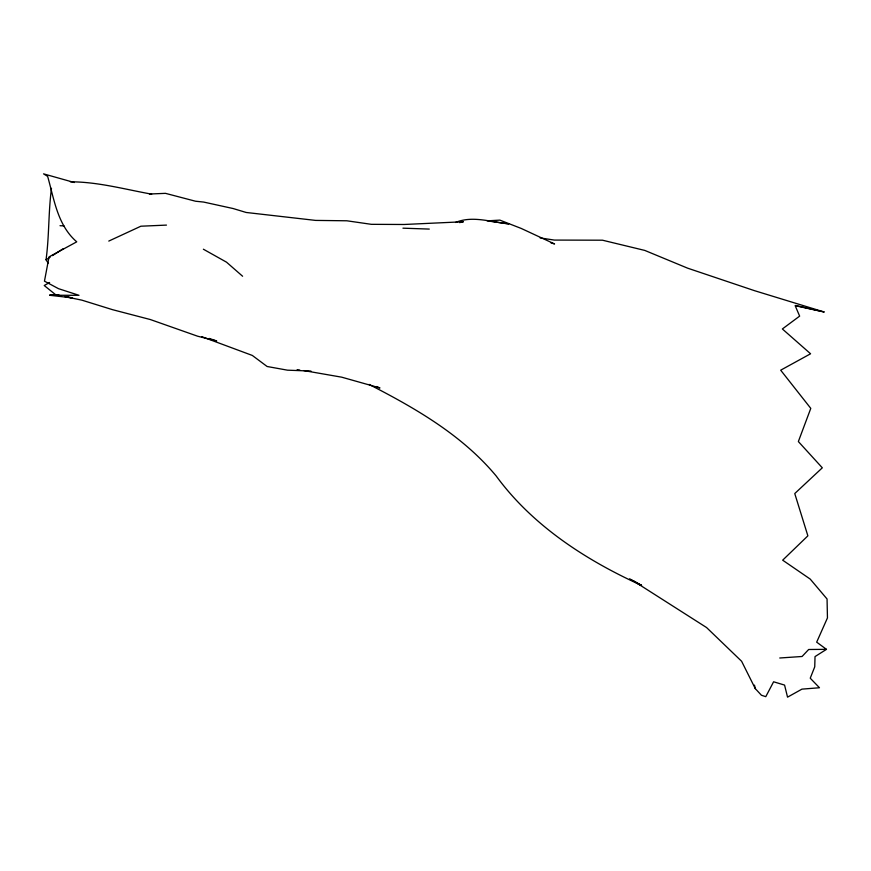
<?xml version="1.0" encoding="UTF-8"?>
<svg xmlns="http://www.w3.org/2000/svg" width="871" height="871" viewBox="0 0 871 871"><rect width="100%" height="100%" fill="white"/><g stroke="black" fill="none" stroke-linecap="round" stroke-linejoin="round"><path stroke-width="1.31" d="M48.166 263.129L46.043 259.765C49.288 236.041 48.319 212.067 51.487 188.321M46.043 259.765L50.322 257.01M52.456 255.628L63.158 248.736M540.162 237.935L554.37 240.08L602.471 240.2L644.78 250.423L687.655 268.181L754.406 290.642L824.053 311.96L795.179 305.699L799.643 316.119L782.365 328.966L810.585 353.778L780.688 370.186L810.781 408.379L798.359 441.553L822.311 467.814L794.755 493.552L807.874 535.85L782.67 560.184L810.204 579.073L827.058 598.998L827.45 617.931L816.682 642.156L826.47 649.352L815.027 656.592L814.744 666.827L810.237 678.204L819.491 687.752L801.951 689.135L787.547 697.148L784.575 685.085L773.6 681.786L765.783 696.669L761.417 695.243L755.277 688.613L741.613 661.274L706.566 627.545L634.24 581.436M49.603 282.487L44.225 285.514L55.624 294.703L60.883 295.792L55.624 294.703L49.614 295.269L72.38 297.882L65.935 296.652M108.777 241.082L140.895 226.21L166.47 225.099M455.544 222.475C472.452 215.311 491.298 222.181 508.806 223.88L487.118 220.864L499.856 220.123L521.206 228.431L554.577 243.956L550.864 242.824M459.594 222.628L463.416 221.746L404.057 224.489L371.351 224.326L346.843 220.788L315.607 220.407L246.166 212.47L233.178 208.55L203.683 202.072L195.529 201.223L165.49 193.351L149.845 194.004M779.752 657.997L802.082 656.484L808.669 649.494L826.47 649.352M70.366 181.821C97.748 181.799 124.793 189.323 151.674 194.157L149.464 194.135M49.614 295.269L78.978 295.302L58.499 288.671L44.465 281.17L49.037 256.88L76.735 241.833C57.508 225.262 54.176 199.415 47.644 176.378L43.55 173.852L74.351 182.518M402.946 228.169L429.283 229.084M310.947 371.057L287.495 370.175L267.114 366.495L252.318 355.444L201.865 336.696M60.012 225.709L63.997 225.894M297.163 369.663L299.809 370.033M303.794 370.578L341.693 377.176L379.952 387.954L376.283 386.528M64.824 296.608L81.928 300.168L112.522 309.673L150.356 319.548L197.619 336.206L216.694 340.986L209.258 338.449M795.441 305.427L824.053 311.96M633.097 580.717L641.535 585.421C586.15 560.325 532.529 525.725 496.22 476.023C462.229 435.173 415.717 408.39 369.075 384.427M629.581 578.79L631.921 580.075M630.92 579.596L641.535 585.421M203.379 249.215L226.514 262.171L242.606 276.249M754.482 685.139L755.277 688.613"/></g></svg>
